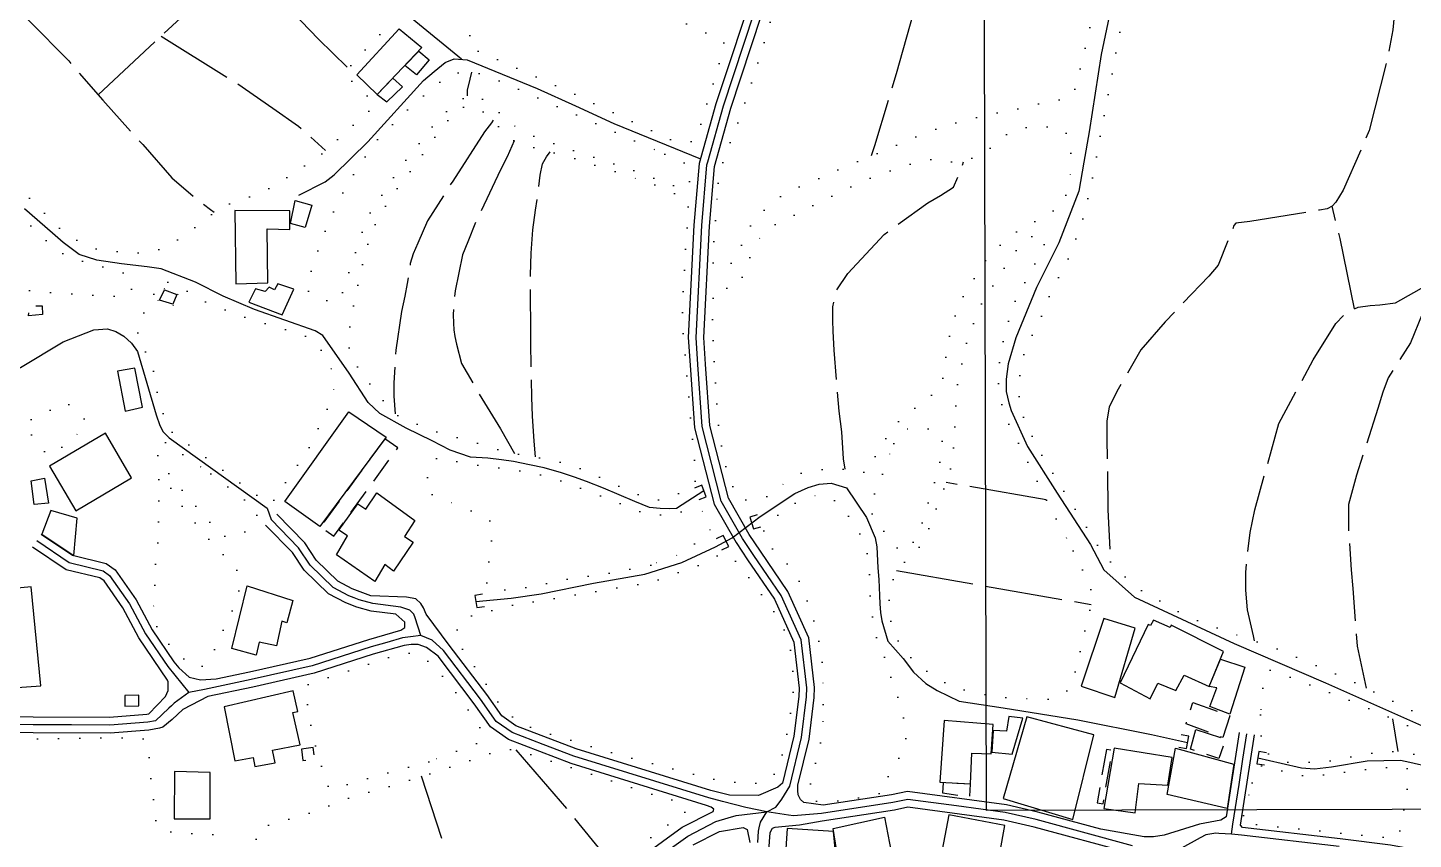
# Model space of a CAD drawing. Header units: millimetres. Extents: x 220021 to 223505, y 489325 to 491820.
# Drawn here: x 221173 to 221441.3, y 490699 to 490856.2 of the extents above; entities that cross this region are included whole.
import ezdxf

# ---------------------------------------------------------------- set-up
doc = ezdxf.new("R2010")
doc.units = ezdxf.units.MM
for name, pattern in [('15M2P5', [17.5, 15, -2.5]), ('5M2P5', [7.5, 5, -2.5]), ('AM4', [4, 0, -4])]:
    doc.linetypes.add(name, pattern=pattern)
for name, color, linetype in [('A0013110', 8, 'Continuous'), ('A0013117', 8, 'Continuous'), ('A0023210', 8, 'Continuous'), ('B0014111', 8, 'Continuous'), ('B0014112', 8, 'Continuous'), ('B0014116', 8, '5M2P5'), ('C0076116', 8, 'Continuous'), ('D0015112', 8, '15M2P5'), ('D0025111', 8, 'AM4'), ('E0022112', 8, 'Continuous'), ('zd001', 7, 'Continuous')]:
    doc.layers.add(name, color=color, linetype=linetype)

msp = doc.modelspace()

# ---------------------------------------------------------------- linework, layer by layer
at = {"layer": 'A0013110', "flags": 128}
for points in [[(221314.236, 490865.618), (221306.268, 490841.479), (221303.034, 490829.884), (221302.007, 490817.965), (221300.913, 490796.166), (221301.241, 490790.858), (221302.129, 490778.684), (221305.898, 490763.914), (221310.155, 490756.459), (221312.381, 490753.154), (221317.578, 490745.496), (221321.325, 490737.202), (221322.351, 490728.296), (221322.294, 490726.688), (221321.319, 490718.964), (221319.138, 490709.891), (221318.215, 490709.115), (221314.48, 490707.476), (221308.862, 490707.544), (221305.264, 490708.463), (221279.222, 490716.513), (221267.546, 490721.004), (221264.789, 490722.917), (221261.885, 490727.038), (221254.611, 490736.611), (221250.138, 490742.601), (221249.64, 490743.812), (221249.143, 490744.677), (221248.151, 490745.546), (221246.336, 490745.903), (221239.485, 490746.15), (221235.836, 490747.526), (221233.049, 490748.976), (221228.878, 490753.055), (221226.655, 490756.434), (221221.228, 490761.965)], [(221407.556, 490719.666), (221405.03, 490703.344), (221403.987, 490702.699), (221399.885, 490701.943), (221393.001, 490699.818), (221390.975, 490699.508), (221389.17, 490699.508), (221380.741, 490700.981), (221368.604, 490704.282), (221362.509, 490705.653), (221343.318, 490708.262), (221340.26, 490707.598), (221327.049, 490705.59), (221323.253, 490706.118), (221322.624, 490706.703), (221322.18, 490707.637), (221322.111, 490708.462), (221322.127, 490709.487), (221324.275, 490718.424), (221325.287, 490726.446), (221325.357, 490728.415), (221324.252, 490738.011), (221320.206, 490746.967), (221314.866, 490754.834), (221312.705, 490758.043), (221308.705, 490765.049), (221305.102, 490779.168), (221304.234, 490791.059), (221303.918, 490796.183), (221305.001, 490817.761), (221305.998, 490829.348), (221309.139, 490840.605), (221317.111, 490864.758)], [(221175.616, 490758.102), (221181.689, 490754.005), (221188.245, 490752.405), (221189.961, 490751.202), (221194.025, 490745.414), (221197.101, 490739.554), (221201.329, 490733.363), (221202.295, 490732.225), (221204.283, 490730.409), (221206.495, 490729.871), (221209.541, 490730.056), (221215.955, 490731.422), (221227.711, 490734.069), (221239.055, 490737.698), (221245.276, 490739.504), (221246.021, 490740.039), (221246.018, 490741.075), (221244.299, 490742.581), (221239.509, 490743.18), (221236.715, 490743.988), (221234.61, 490744.782), (221231.269, 490746.52), (221226.55, 490751.136), (221224.309, 490754.541), (221219.086, 490759.864)], [(221093.134, 490729.229), (221096.954, 490724.664), (221100.216, 490722.827), (221106.543, 490722.32), (221124.756, 490722.764), (221145.795, 490722.81), (221154.217, 490722.791), (221174.072, 490722.73), (221188.863, 490722.66), (221196.118, 490723.245), (221196.494, 490723.31), (221199.737, 490726.631), (221200.201, 490727.817), (221200.241, 490728.458), (221200.203, 490729.522), (221200.112, 490729.827), (221194.525, 490738.006), (221191.459, 490743.849), (221187.808, 490749.048), (221186.985, 490749.625), (221180.457, 490751.218), (221173.939, 490755.615)], [(221292.081, 490695.809), (221299.751, 490701.34), (221305.749, 490704.409), (221305.882, 490704.829), (221305.305, 490705.201), (221304.449, 490705.575), (221278.24, 490713.676), (221266.132, 490718.333), (221262.643, 490720.755), (221259.464, 490725.266), (221252.473, 490734.467), (221250.223, 490736.166), (221248.627, 490736.723), (221247.245, 490736.735), (221245.892, 490736.559), (221239.931, 490734.828), (221228.499, 490731.172), (221216.597, 490728.491), (221207.883, 490726.636), (221203.091, 490724.139), (221201.018, 490722.225), (221199.2, 490720.729), (221198.518, 490720.513), (221196.507, 490720.166), (221188.981, 490719.56), (221174.06, 490719.63), (221154.208, 490719.691)], [(221444.167, 490696.524), (221436.857, 490697.878), (221427.091, 490699.061), (221408.174, 490701.283), (221407.815, 490701.723), (221410.521, 490719.207)], [(221386.518, 490696.301), (221367.881, 490701.369), (221361.977, 490702.698), (221343.438, 490705.218), (221340.804, 490704.647), (221326.841, 490702.524), (221322.437, 490701.754), (221317.666, 490701.288), (221317.125, 490701.102), (221316.691, 490700.282), (221316.259, 490694.223)], [(221301.844, 490697.917), (221306.959, 490700.535), (221311.549, 490701.315), (221312.307, 490700.879), (221312.838, 490698.377)]]:
    msp.add_lwpolyline(points, dxfattribs=at)
at = {"layer": 'A0013117', "flags": 128}
for points in [[(221256.994, 490850.085), (221247.438, 490857.929), (221235.14, 490868.399), (221222.19, 490881.057), (221200.512, 490905.087), (221184.309, 490922.657), (221181.37, 490928.241), (221178.43, 490933.824), (221178.453, 490935.393), (221179.225, 490936.852), (221184.519, 490940.738), (221195.854, 490951.609)], [(221225.499, 490823.77), (221230.625, 490826.376), (221232.332, 490827.676), (221238.852, 490834.086), (221249.624, 490845.959), (221251.72, 490847.705), (221253.816, 490849.451), (221255.615, 490850.19), (221258.105, 490850), (221271.668, 490844.442), (221279.079, 490841.059), (221286.489, 490837.675), (221303.287, 490830.793)], [(221143.959, 490787.452), (221148.572, 490789.837), (221153.189, 490790.325), (221157.313, 490790.298), (221166.553, 490789.549), (221169.027, 490789.533), (221171.664, 490790.378), (221179.9, 490795.328), (221185.832, 490797.705), (221188.471, 490797.861), (221190.122, 490797.333), (221190.866, 490796.897), (221191.609, 490796.46), (221193.097, 490795.071), (221194.255, 490793.51), (221197.915, 490781.238), (221198.58, 490779.163), (221199.243, 490777.951), (221200.401, 490776.736), (221219.405, 490763.157), (221220.157, 490760.915)]]:
    msp.add_lwpolyline(points, dxfattribs=at)
at = {"layer": 'A0023210', "flags": 128}
for points in [[(221293.334, 490694.247), (221300.797, 490699.629), (221306.262, 490702.425), (221308.611, 490703.137), (221310.172, 490703.611), (221316.097, 490704.331), (221317.835, 490705.253), (221318.869, 490706.552), (221319.027, 490706.75), (221320.544, 490709.322), (221322.797, 490718.694), (221323.791, 490726.567), (221323.854, 490728.356), (221322.789, 490737.606), (221318.892, 490746.231), (221313.624, 490753.994), (221311.43, 490757.251), (221309.366, 490760.866), (221307.302, 490764.481), (221303.616, 490778.926), (221302.738, 490790.958), (221302.415, 490796.174), (221303.504, 490817.863), (221304.516, 490829.616), (221304.685, 490830.22), (221307.704, 490841.042), (221315.674, 490865.188)], [(221249.133, 490738.463), (221248.049, 490741.909), (221247.768, 490742.621), (221246.988, 490743.359), (221245.263, 490743.972), (221239.813, 490744.653), (221237.189, 490745.413), (221236.206, 490745.784), (221235.223, 490746.154), (221232.159, 490747.748), (221227.714, 490752.095), (221225.482, 490755.487), (221220.157, 490760.915)], [(221174.778, 490756.858), (221181.073, 490752.611), (221187.615, 490751.015), (221188.884, 490750.125), (221192.742, 490744.632), (221194.278, 490741.706), (221195.813, 490738.78), (221200.135, 490732.453), (221204.195, 490727.459)], [(221386.906, 490697.75), (221368.242, 490702.825), (221362.243, 490704.176), (221352.811, 490705.458), (221343.378, 490706.74), (221340.532, 490706.122), (221326.665, 490704.014), (221321.268, 490703.561), (221320.305, 490703.705), (221316.097, 490704.331), (221312.073, 490705.175), (221307.534, 490706.335), (221304.856, 490707.019), (221278.731, 490715.095), (221272.785, 490717.382), (221266.839, 490719.669), (221263.716, 490721.836), (221260.675, 490726.152), (221253.542, 490735.539), (221251.33, 490737.599), (221249.133, 490738.463), (221247.154, 490738.236), (221245.584, 490738.031), (221242.539, 490737.147), (221239.493, 490736.263), (221228.105, 490732.62), (221216.276, 490729.956), (221207.28, 490728.041), (221204.195, 490727.459), (221201.414, 490725.385), (221200.86, 490724.873), (221200.378, 490724.428), (221197.789, 490721.96), (221196.313, 490721.705), (221188.922, 490721.11), (221181.494, 490721.145), (221174.066, 490721.18), (221154.213, 490721.241)], [(221406.033, 490700.016), (221406.326, 490701.908), (221407.52, 490709.623), (221408.279, 490714.53), (221409.038, 490719.436)], [(221314.343, 490698.397), (221314.499, 490700.58), (221314.638, 490701.197), (221314.898, 490702.342), (221316.097, 490704.331)], [(221426.914, 490697.572), (221408.002, 490699.793), (221407.973, 490699.796), (221406.033, 490700.016), (221403.612, 490700.148), (221403.028, 490700.18), (221401.102, 490699.888), (221399.985, 490699.266), (221396.371, 490697.255)]]:
    msp.add_lwpolyline(points, dxfattribs=at)
at = {"layer": 'B0014111', "flags": 128}
msp.add_lwpolyline([(221173.725, 490747.872), (221163.694, 490746.902), (221165.329, 490727.994), (221175.59, 490728.744)], close=True, dxfattribs=at)
at = {"layer": 'B0014112', "flags": 128}
for points in [[(221244.954, 490855.957), (221249.299, 490852.347), (221240.657, 490843.27), (221236.715, 490847.063)], [(221248.737, 490851.673), (221250.769, 490849.984), (221248.297, 490847.045), (221246.055, 490848.894)], [(221243.682, 490846.433), (221240.669, 490843.262), (221242.546, 490841.869), (221245.561, 490844.725)], [(221213.147, 490820.78), (221213.298, 490806.616), (221219.511, 490806.755), (221219.381, 490817.239), (221223.788, 490817.118), (221223.785, 490820.705)], [(221221.44, 490806.619), (221220.783, 490805.416), (221219.792, 490805.94), (221218.97, 490805.083), (221217.154, 490805.612), (221215.841, 490803.032), (221222.28, 490800.576), (221224.577, 490805.564)], [(221193.796, 490790.288), (221190.427, 490789.68), (221191.929, 490781.908), (221195.254, 490782.691)], [(221235.167, 490781.812), (221242.392, 490776.882), (221229.584, 490759.557), (221222.827, 490764.462)], [(221188.117, 490777.653), (221177.255, 490771.259), (221182.339, 490762.651), (221193.121, 490769.023)], [(221176.266, 490768.929), (221177.084, 490764.139), (221174.28, 490763.823), (221173.715, 490768.45)], [(221240.601, 490766.12), (221247.955, 490760.764), (221245.955, 490757.677), (221247.651, 490756.585), (221243.874, 490750.941), (221242.174, 490752.217), (221240.234, 490748.924), (221232.822, 490754.074), (221234.939, 490757.78), (221233.271, 490758.89), (221236.945, 490763.96), (221238.5, 490762.967)], [(221177.532, 490762.673), (221175.749, 490758.077), (221181.971, 490753.966), (221182.637, 490761.17)], [(221215.532, 490748.109), (221224.375, 490745.252), (221223.182, 490740.933), (221222.233, 490741.251), (221221.216, 490736.471), (221217.86, 490737.162), (221217.271, 490734.67), (221212.534, 490735.949)], [(221381.359, 490741.794), (221376.99, 490728.69), (221383.477, 490726.48), (221387.426, 490739.869)], [(221390.974, 490741.42), (221390.394, 490740.399), (221389.944, 490740.605), (221384.483, 490729.297), (221390.304, 490726.235), (221391.804, 490729.223), (221395.281, 490727.805), (221396.872, 490730.803), (221401.715, 490728.624), (221404.483, 490735.388), (221394.409, 490740.444), (221394.174, 490740.002)], [(221403.904, 490733.882), (221408.617, 490732.372), (221405.756, 490723.249), (221401.84, 490724.696), (221403.197, 490728.353), (221401.756, 490728.617)], [(221194.538, 490726.895), (221191.808, 490726.823), (221191.805, 490724.779), (221194.547, 490724.873)], [(221224.418, 490727.768), (221211.092, 490724.683), (221213.144, 490714.219), (221216.678, 490714.844), (221217.024, 490713.127), (221220.95, 490713.802), (221220.396, 490716.246), (221225.772, 490717.318), (221224.351, 490723.569), (221225.348, 490723.741)], [(221350.409, 490722.039), (221349.625, 490710.034), (221355.539, 490709.757), (221355.82, 490715.693), (221359.543, 490715.548), (221359.939, 490721.228)], [(221362.949, 490722.817), (221362.51, 490719.95), (221359.949, 490720.1), (221359.637, 490715.899), (221363.576, 490715.488), (221365.646, 490722.486)], [(221366.427, 490722.695), (221361.863, 490706.882), (221375.321, 490702.85), (221379.424, 490719.258)], [(221383.356, 490716.635), (221381.373, 490704.977), (221387.438, 490704.142), (221388.128, 490709.793), (221393.719, 490709.48), (221394.564, 490714.854)], [(221395.242, 490716.652), (221406.506, 490713.556), (221405.195, 490704.95), (221393.619, 490707.707)], [(221201.424, 490712.111), (221201.366, 490702.976), (221208.334, 490702.953), (221208.324, 490711.911)], [(221338.888, 490703.264), (221340.491, 490694.919), (221334.735, 490693.723), (221335.19, 490690.734), (221330.719, 490690.112), (221328.962, 490701.114)], [(221351.364, 490703.756), (221348.829, 490690.476), (221358.792, 490688.456), (221360.108, 490696.589), (221361.241, 490696.314), (221362.215, 490701.67)], [(221320.057, 490701.118), (221319.34, 490690.297), (221324.587, 490690.136), (221325.061, 490695.194), (221329.509, 490695.163), (221328.989, 490700.495)]]:
    msp.add_lwpolyline(points, close=True, dxfattribs=at)
at = {"layer": 'B0014112'}
msp.add_lwpolyline([(221224.835, 490822.738), (221228.028, 490821.855), (221226.756, 490817.503), (221223.906, 490818.282)], close=True, dxfattribs=at)
at = {"layer": 'B0014116'}
msp.add_lwpolyline([(221198.552, 490803.396), (221199.498, 490805.417), (221201.893, 490804.508), (221201.11, 490802.632)], close=True, dxfattribs=at)
at = {"layer": 'B0014116', "flags": 128}
for points in [[(221175.837, 490802.356), (221175.912, 490800.636), (221173.191, 490800.413), (221173.41, 490802.244)], [(221242.194, 490776.558), (221229.637, 490759.522), (221232.308, 490757.744), (221244.698, 490774.856)], [(221398.586, 490725.468), (221405.749, 490722.934), (221404.373, 490718.687), (221397.268, 490721.376)], [(221399.173, 490720.273), (221404.92, 490718.42), (221403.642, 490714.651), (221398.118, 490716.478)], [(221228.293, 490716.772), (221226.062, 490716.43), (221226.315, 490714.238), (221228.604, 490714.62)], [(221381.842, 490716.409), (221380.05, 490706.05), (221381.202, 490705.851), (221382.994, 490716.21)], [(221350.278, 490709.95), (221350.09, 490707.989), (221355.407, 490707.198), (221355.536, 490709.695)]]:
    msp.add_lwpolyline(points, close=True, dxfattribs=at)
at = {"layer": 'C0076116', "flags": 128}
for points in [[(221302.991, 490764.788), (221304.385, 490765.341), (221303.501, 490767.572), (221302.106, 490767.018)], [(221314.247, 490761.846), (221312.814, 490761.402), (221313.525, 490759.109), (221314.957, 490759.554)], [(221307.381, 490755.041), (221308.729, 490755.699), (221307.677, 490757.855), (221306.329, 490757.198)], [(221261.096, 490746.476), (221259.615, 490746.24), (221259.993, 490743.87), (221261.474, 490744.106)], [(221395.896, 490716.842), (221397.376, 490716.593), (221397.774, 490718.96), (221396.294, 490719.209)], [(221412.815, 490715.776), (221411.333, 490716.009), (221410.961, 490713.638), (221412.443, 490713.405)]]:
    msp.add_lwpolyline(points, dxfattribs=at)
at = {"layer": 'D0015112', "flags": 128}
for points in [[(221349.113, 490875.809), (221341.153, 490847.264), (221336.947, 490833.296), (221336.294, 490831.399)], [(221158.855, 490872.725), (221173.309, 490857.564), (221180.976, 490849.755), (221187.601, 490842.149), (221195.296, 490833.562), (221200.944, 490827.13), (221205.573, 490823.167), (221208.412, 490821.012), (221209.125, 490820.458)], [(221186.68, 490843.206), (221206.552, 490861.74), (221214.361, 490869.508), (221229.344, 490854.005), (221235.079, 490848.386)], [(221437.563, 490866.59), (221437.702, 490865.31), (221437.719, 490861.95), (221437.636, 490859.201), (221437.28, 490855.805), (221436.287, 490850.504), (221432.722, 490836.261), (221427.671, 490824.748), (221426.251, 490822.44), (221425.53, 490821.628), (221424.551, 490821.147), (221423.076, 490820.861), (221409.603, 490818.691), (221406.919, 490818.37), (221406.544, 490817.881), (221403.477, 490810.222), (221401.647, 490808.088), (221393.21, 490799.226), (221388.512, 490793.8), (221383.854, 490785.74), (221382.36, 490782.698), (221381.954, 490780.058), (221381.95, 490776.532), (221382.134, 490762.847), (221382.62, 490752.783)], [(221198.867, 490854.572), (221213.327, 490845.581), (221220.505, 490840.636), (221225.437, 490837.129), (221230.706, 490832.443)], [(221258.182, 490843.014), (221258.194, 490844.092), (221258.707, 490846.25), (221258.981, 490847.581)], [(221263.126, 490838.267), (221262.841, 490837.776), (221261.436, 490836.015), (221255.301, 490826.503), (221250.456, 490818.789), (221248.536, 490814.452), (221247.62, 490812.381), (221247.093, 490810.525), (221246.483, 490806.633), (221246.005, 490804.231), (221245.383, 490801.21), (221244.294, 490793.742), (221243.905, 490787.425), (221243.938, 490784.821), (221244.139, 490781.412)], [(221267.208, 490834.303), (221266.779, 490833.279), (221265.855, 490831.186), (221264.586, 490828.691), (221259.752, 490818.487), (221258.244, 490814.704), (221257.183, 490812.209), (221255.75, 490805.26), (221255.473, 490802.864), (221255.42, 490800.662), (221255.468, 490799), (221255.517, 490797.712), (221255.731, 490796.41), (221256.017, 490794.934), (221257.027, 490791.148), (221260.272, 490785.539), (221264.552, 490778.482), (221267.293, 490773.726)], [(221271.336, 490773.051), (221271.046, 490776.102), (221270.735, 490780.966), (221270.639, 490784.658), (221270.524, 490790.313), (221270.429, 490795.156), (221270.42, 490799.408), (221270.381, 490803.02), (221270.388, 490808.259), (221270.465, 490812.54), (221270.795, 490817.036), (221271.353, 490820.849), (221272.233, 490827.624), (221272.704, 490829.839), (221273.446, 490831.205), (221274.159, 490832.158)], [(221331.294, 490770.674), (221330.957, 490772.708), (221330.611, 490777.911), (221330.12, 490781.926), (221329.127, 490793.728), (221328.973, 490797.455), (221328.875, 490799.47), (221328.886, 490802.125), (221329.58, 490805.355), (221331.808, 490808.619), (221338.84, 490816.165), (221347.259, 490822.278), (221349.757, 490823.692), (221352.227, 490825.293), (221353.555, 490828.378), (221354.205, 490830.238)], [(221429.855, 490801.722), (221427.069, 490815.401), (221425.53, 490821.628)], [(221410.497, 490737.431), (221410.302, 490738.405), (221409.171, 490743.458), (221408.809, 490747.228), (221408.864, 490750.646), (221409.171, 490754.603), (221409.694, 490758.416), (221410.584, 490762.818), (221415.224, 490779.52), (221421.867, 490791.844), (221426.286, 490798.912), (221428.131, 490800.91), (221430.614, 490802.079), (221432.932, 490802.386), (221434.795, 490802.506), (221437.832, 490802.934), (221445.09, 490807.019), (221448.19, 490811.397), (221450.327, 490813.599)], [(221443.043, 490805.867), (221443.14, 490801.823), (221442.959, 490800.686), (221440.743, 490795.163), (221436.374, 490788.354), (221435.371, 490785.593), (221434.374, 490782.414), (221430.249, 490769.525), (221428.731, 490763.857), (221428.684, 490760.633), (221428.696, 490758.309), (221428.909, 490756.273), (221429.226, 490751.221), (221429.531, 490747.587), (221430.388, 490736.434), (221432.161, 490728.265)], [(221370.196, 490764.777), (221350.859, 490768.109)], [(221341.187, 490751.055), (221378.905, 490744.483)], [(221437.249, 490722.338), (221438.278, 490715.998)], [(221267.532, 490716.32), (221276.127, 490706.376), (221286.288, 490693.932)], [(221258.613, 490682.513), (221249.237, 490711.2)]]:
    msp.add_lwpolyline(points, dxfattribs=at)
at = {"layer": 'D0025111', "flags": 128}
for points in [[(221140.646, 490862.462), (221134.187, 490875.846), (221128.069, 490891.173), (221124.99, 490903.131), (221123.712, 490911.253), (221123.486, 490914.354), (221123.644, 490917.408), (221123.82, 490920.135), (221124.772, 490924.771), (221127.251, 490930.46), (221132.752, 490939.174), (221138.877, 490946.854), (221146.615, 490954.939), (221152.336, 490960.929), (221159.46, 490967.407), (221164.862, 490971.965), (221167.318, 490973.736), (221169.243, 490974.244), (221170.913, 490974.372), (221173.567, 490974.189), (221175.124, 490973.554), (221183.401, 490966.639), (221191.753, 490956.869), (221192.655, 490955.504), (221192.733, 490954.601), (221192.518, 490952.698), (221188.058, 490947.598), (221179.626, 490940.014), (221175.529, 490936.824), (221165.7, 490931.206), (221161.83, 490929.412), (221159.429, 490927.576), (221158.319, 490925.998), (221158.18, 490924.721), (221158.881, 490923.807), (221165.13, 490918.478), (221171.409, 490913.462), (221173.861, 490911.743), (221175.83, 490910.474), (221177.111, 490909.965), (221178.716, 490910.762), (221184.424, 490918.152), (221184.96, 490918.324), (221185.765, 490917.848), (221191.674, 490910.436), (221200.207, 490900.741), (221208.599, 490891.305), (221218.832, 490881.049), (221229.248, 490870.254), (221236.169, 490863.493), (221240.623, 490860.839), (221242.485, 490859.474), (221242.984, 490858.739), (221243.173, 490857.775), (221242.737, 490856.581), (221234.447, 490847.709), (221234.439, 490847.093), (221236.287, 490845.368), (221240.013, 490841.712), (221240.329, 490841.175), (221239.266, 490840.212), (221229.909, 490831.719), (221221.469, 490826.013), (221217.862, 490824.1), (221210.343, 490821.48), (221206.99, 490818.667), (221203.274, 490815.944), (221201.214, 490814.515), (221198.612, 490813.27), (221196.812, 490812.715), (221194.862, 490812.566), (221190.412, 490812.834), (221187.829, 490813.165), (221186.009, 490813.412), (221184.776, 490813.769), (221183.409, 490814.408), (221178.816, 490817.666), (221171.615, 490825.014), (221162.951, 490832.925), (221156.048, 490839.374), (221152.069, 490844.998), (221146.424, 490853.129)], [(221306.702, 490826.097), (221307.096, 490828.129), (221307.74, 490830.586), (221308.761, 490833.261), (221310.476, 490837.63), (221313.856, 490847.635), (221317.027, 490858.215), (221319.567, 490867.766), (221322.569, 490877.969), (221326.279, 490887.397), (221326.857, 490889.127), (221327.387, 490890.205), (221328.646, 490890.351), (221350.321, 490883.294), (221350.111, 490882.464), (221349.113, 490875.809), (221350.145, 490875.279), (221351.519, 490874.936), (221352.868, 490874.812), (221353.387, 490875.272), (221353.845, 490876.282), (221356.242, 490885.543), (221357.769, 490893.103), (221358.257, 490895.096), (221359.103, 490895.31), (221360.902, 490895.225), (221366.959, 490894.203), (221371.577, 490893.068), (221375.134, 490892.74), (221377.203, 490892.744), (221379.312, 490892.896), (221381.323, 490893.282), (221383.349, 490893.949), (221385.171, 490894.587), (221386.142, 490894.737), (221386.772, 490894.628), (221387.08, 490894.261), (221387.173, 490893.361), (221384.257, 490880.475), (221380.473, 490864.714), (221377.529, 490851.349), (221375.541, 490843.585), (221374.95, 490842.643), (221367.774, 490841.249), (221364.874, 490840.536), (221362.398, 490840.007), (221359.13, 490839.392), (221356.165, 490838.684), (221349.745, 490836.936), (221344.767, 490834.996), (221341.912, 490833.758), (221337.467, 490831.872), (221335.102, 490830.918), (221330.401, 490828.938), (221327.053, 490827.373), (221323.925, 490825.999), (221320.149, 490824.428), (221318.543, 490823.365), (221316.664, 490821.964), (221314.07, 490819.305), (221312.719, 490817.537), (221309.973, 490811.288), (221308.871, 490810.221), (221307.874, 490809.916), (221306.791, 490809.846), (221306.194, 490809.983), (221305.749, 490810.509), (221305.674, 490811.196), (221305.686, 490812.117), (221306.048, 490817.085)], [(221417.179, 490873.703), (221424.512, 490870.981), (221431.826, 490868.209), (221435.13, 490866.989), (221437.976, 490866.522), (221442.475, 490866.001), (221444.878, 490865.649), (221446.774, 490865.133), (221448.129, 490864.663), (221449.761, 490863.413), (221450.256, 490862.185), (221450.64, 490861.095), (221450.773, 490855.277), (221450.795, 490852.831), (221450.832, 490848.028), (221450.824, 490844.233), (221450.738, 490839.095), (221450.101, 490830.411), (221449.759, 490823.968), (221449.792, 490821.849), (221449.995, 490817.277), (221450.157, 490814.765), (221450.632, 490811.498), (221450.876, 490808.386), (221451.178, 490805.388), (221451.206, 490801.881), (221451.199, 490799.33), (221451.197, 490792.048), (221451.305, 490785.698), (221451.474, 490780.374), (221451.641, 490776.01), (221452.27, 490766.263), (221453.172, 490760.257), (221453.697, 490757.091), (221455.307, 490750.098), (221457.032, 490742.822), (221459.707, 490735.289), (221460.969, 490731.585), (221461.505, 490729.163), (221461.798, 490727.292), (221462.145, 490725.669), (221462.286, 490723.363), (221462.301, 490720.96), (221462.284, 490719.37), (221462.171, 490717.826), (221461.94, 490716.956), (221461.421, 490716.557), (221460.784, 490716.497), (221459.367, 490716.79), (221441.179, 490723.868), (221428.588, 490730.007), (221414.119, 490736.241), (221407.092, 490738.549), (221397.545, 490742.098), (221387.755, 490747.736), (221383.569, 490751.573), (221380.336, 490755.696), (221375.187, 490763.945), (221369.64, 490772.813), (221366.471, 490779.062), (221365.342, 490781.91), (221364.91, 490784.932), (221364.934, 490786.95), (221365.241, 490790.4), (221365.668, 490792.281), (221366.31, 490794.255), (221368.889, 490799.39), (221370.921, 490804.607), (221374.906, 490812.373), (221377.538, 490819.968), (221379.192, 490827.445), (221382.002, 490842.192), (221384.291, 490854.662), (221386.841, 490865.42), (221389.571, 490879.562), (221391.519, 490889.032), (221391.948, 490889.949), (221392.542, 490890.452), (221393.276, 490890.523), (221393.798, 490890.353), (221401.589, 490883.58), (221406.62, 490879.332), (221410.884, 490876.769)], [(221270.454, 490870.912), (221269.044, 490870.554), (221262.16, 490861.201), (221258.988, 490855.859), (221258.41, 490854.115), (221258.437, 490852.726), (221259.224, 490852.096), (221261.36, 490851.193), (221277.066, 490844.18), (221298.358, 490834.148), (221299.833, 490833.945), (221300.948, 490833.973), (221302.089, 490834.367), (221302.619, 490835.082), (221307.485, 490851.316), (221307.807, 490852.319), (221307.811, 490852.877), (221307.74, 490853.438), (221307.061, 490853.932)], [(221296.362, 490831.719), (221300.68, 490829.742), (221301.136, 490829.126), (221301.17, 490827.255), (221301.118, 490826.309), (221300.361, 490824.958), (221299.915, 490824.998), (221299.315, 490825.124), (221289.57, 490828.842), (221279.303, 490832.183), (221271.427, 490835.009), (221267.314, 490837.148), (221262.024, 490841.76), (221260.77, 490842.513), (221259.511, 490843.076), (221258.529, 490843.106), (221257.946, 490842.952), (221257.496, 490842.668), (221256.192, 490841.677), (221252.731, 490838.792), (221245.002, 490828.916), (221239.206, 490820.213), (221237.694, 490816.427), (221233.844, 490804.509), (221233.451, 490803.524), (221232.882, 490803.132), (221231.504, 490803.199), (221230.112, 490803.661), (221228.732, 490804.145), (221227.671, 490804.819), (221227.06, 490805.543), (221227.289, 490807.269), (221228.752, 490811.689), (221231.293, 490818.676), (221235.015, 490826.248), (221240.487, 490834.293), (221247.59, 490841.346), (221253.395, 490846.123), (221255.127, 490847.197), (221257.139, 490847.608), (221258.938, 490847.588), (221260.027, 490847.414), (221261.779, 490847.023), (221267.039, 490844.743), (221279.484, 490839.219)], [(221157.926, 490807.541), (221140.899, 490811.48), (221126.186, 490814.909), (221113.201, 490817.159), (221105.478, 490818.291), (221102.551, 490818.899), (221099.382, 490819.374), (221097.576, 490820.021), (221096.297, 490820.932), (221095.179, 490822.082), (221094.48, 490824.086), (221092.938, 490833.521), (221092.576, 490837.342), (221092.489, 490839.598), (221092.694, 490842.296), (221093.072, 490843.019), (221093.926, 490843.752), (221095.664, 490844.39), (221099.871, 490845.255), (221103.581, 490845.801), (221107.729, 490846.321), (221120.72, 490846.215), (221123.663, 490845.816), (221126.501, 490845.391), (221129.601, 490844.812), (221132.468, 490844.254), (221136.715, 490843.313), (221140.952, 490842.481), (221148.173, 490839.68), (221153.665, 490835.856), (221159.796, 490830.552), (221168.461, 490823.134), (221175.493, 490815.952), (221179.622, 490812.54), (221181.822, 490811.526), (221188.584, 490809.575), (221191.874, 490808.632), (221192.838, 490807.954), (221193.336, 490806.921), (221193.31, 490806.194), (221193.158, 490805.608), (221192.679, 490804.547), (221191.423, 490804.146), (221184.03, 490804.504), (221177.997, 490804.889), (221169.008, 490805.681), (221163.634, 490806.494)], [(221294.455, 490825.749), (221300.086, 490823.267), (221300.822, 490822.439), (221300.897, 490821.618), (221300.635, 490816.499), (221300.386, 490813.388), (221300.066, 490807.261), (221299.871, 490803.966), (221299.753, 490798.771), (221300.895, 490785.93), (221301.473, 490778.91), (221302.347, 490769.922), (221302.204, 490768.188), (221301.75, 490767.617), (221298.107, 490765.441), (221295.552, 490764.736), (221293.181, 490765.008), (221289.556, 490766.394), (221280.589, 490770.658), (221276.436, 490771.994), (221273.583, 490772.609), (221271.224, 490773.073), (221269.415, 490773.367), (221266.588, 490773.845), (221263.944, 490774.532), (221258.874, 490776.085), (221251.735, 490778.069), (221246.042, 490780.339), (221244.054, 490781.46), (221240.006, 490786.186), (221236.522, 490790.935), (221235.373, 490793.048), (221235.103, 490795.207), (221235.471, 490799.067), (221235.79, 490800.884), (221236.354, 490803.671), (221236.825, 490805.768), (221238.116, 490811.415), (221239.432, 490816.568), (221243.434, 490823.647), (221247.477, 490828.859), (221251.784, 490834.908), (221255.452, 490839.573), (221256.839, 490840.633), (221257.954, 490841.006), (221258.613, 490841.019), (221259.537, 490840.86), (221260.936, 490840.192), (221263.297, 490838.117), (221264.094, 490837.152), (221264.777, 490836.115), (221267.271, 490834.256), (221269.965, 490833.403), (221272.144, 490832.623), (221276.542, 490831.607), (221283.746, 490829.313), (221289.082, 490827.562)], [(221316.097, 490765.418), (221314.171, 490764.898), (221312.495, 490764.735), (221311.412, 490764.812), (221310.581, 490765.022), (221310.161, 490765.486), (221307.748, 490772.375), (221307.438, 490774.581), (221307.03, 490776.463), (221306.564, 490780.737), (221306.381, 490784.206), (221306.149, 490787.994), (221305.724, 490793.978), (221305.668, 490797.475), (221305.623, 490799.633), (221305.652, 490802.684), (221305.69, 490803.627), (221305.799, 490804.742), (221305.911, 490805.256), (221306.25, 490805.583), (221306.808, 490805.715), (221307.466, 490805.718), (221308.394, 490805.739), (221310.175, 490805.967), (221310.899, 490806.714), (221311.289, 490807.829), (221312.69, 490811.436), (221314.752, 490815.412), (221316.59, 490817.493), (221323.574, 490820.984), (221331.159, 490824.86), (221337.685, 490827.77), (221343.576, 490829.677), (221346.484, 490830.49), (221348.884, 490830.778), (221350.431, 490830.596), (221352.006, 490830.198), (221353.589, 490829.966), (221358.456, 490832.115), (221362.734, 490835.718), (221365.171, 490836.748), (221366.6, 490836.893), (221370.492, 490837), (221372.144, 490836.969), (221373.115, 490836.767), (221373.927, 490836.032), (221374.426, 490835.049), (221374.881, 490833.696), (221375.004, 490831.422), (221374.951, 490829.731), (221374.805, 490827.691), (221374.515, 490825.695), (221374.146, 490824.267), (221373.738, 490823.08), (221373.121, 490821.728), (221369.269, 490819.316), (221364.823, 490816.972), (221361.261, 490814.059), (221358.556, 490811.285), (221353.321, 490802.912), (221350.984, 490794.795), (221350.594, 490790.878), (221350.293, 490788.77), (221350.007, 490787.781), (221349.314, 490786.167), (221346.069, 490783.462), (221342.814, 490781.07), (221341.406, 490779.73), (221337.438, 490774.302), (221336.817, 490772.263), (221336.521, 490771.353), (221336.106, 490770.645), (221335.616, 490770.131), (221334.285, 490770.047), (221333.267, 490770.271), (221331.605, 490770.644), (221330.231, 490770.775), (221328.274, 490770.659), (221326.918, 490770.613), (221323.805, 490770.204), (221321.7, 490769.58)], [(221375.428, 490754.866), (221377.915, 490749.629), (221378.747, 490747.8), (221379.051, 490746.39), (221378.977, 490744.789), (221376.601, 490734.729), (221375.549, 490730.507), (221374.751, 490728.198), (221372.738, 490726.538), (221371.914, 490726.227), (221370.435, 490726.146), (221369.046, 490726.144), (221366.395, 490726.187), (221364.298, 490726.315), (221361.772, 490726.531), (221359.298, 490726.893), (221356.237, 490727.455), (221351.853, 490728.59), (221346.342, 490732.047), (221342.558, 490735.513), (221340.48, 490739.534), (221339.768, 490743.143), (221339.829, 490746.014), (221340.149, 490748.309), (221341.29, 490751.329), (221343.072, 490752.939), (221344.42, 490754.243), (221345.85, 490755.806), (221347.014, 490757.791), (221347.78, 490760.161), (221350.913, 490768.248), (221351.849, 490771.47), (221352.222, 490773.984), (221352.366, 490776.585), (221352.687, 490782.946), (221353.049, 490787.511), (221354.941, 490795.934), (221357.604, 490802.59), (221361.695, 490809.082), (221363.934, 490812.576), (221365.667, 490814.401), (221367.561, 490815.921), (221368.547, 490816.384), (221369.076, 490816.092), (221369.866, 490815.087), (221369.869, 490814.551), (221369.713, 490813.929), (221369.421, 490813.152), (221364.293, 490803.553), (221362.134, 490796.921), (221360.793, 490789.188), (221360.949, 490787.508), (221361.541, 490783.543), (221362.239, 490780.858), (221365.957, 490773.496), (221369.962, 490765.22)], [(221198.113, 490785.616), (221197.956, 490786.565), (221197.442, 490789.587), (221196.053, 490793.106), (221195.123, 490794.438), (221194.369, 490795.864), (221194.353, 490797.343), (221194.466, 490798.389), (221195.145, 490800.249), (221198.217, 490806.051), (221199.039, 490807.018), (221199.485, 490807.158), (221202.045, 490806.176), (221207.905, 490802.866), (221215.752, 490799.845), (221222.074, 490798.024), (221225.767, 490796.947), (221227.662, 490796.01), (221230.45, 490793.124), (221231.756, 490790.101), (221232.161, 490788.589), (221232.226, 490786.139), (221232.196, 490784.812), (221227.445, 490774.733), (221222.308, 490767.143), (221220.392, 490764.185), (221219.568, 490764.018), (221201.058, 490777.767), (221199.9, 490779.155)], [(221179.655, 490774.927), (221177.39, 490773.355), (221176.29, 490774.05), (221172.454, 490779.088), (221172.491, 490779.61), (221173.481, 490780.199), (221180.353, 490783.64), (221182.294, 490782.386), (221184.579, 490779.699), (221184.582, 490779.235)], [(221340.708, 490775.69), (221341.826, 490777.955), (221342.536, 490778.375), (221343.356, 490778.507), (221346.857, 490778.521), (221348.274, 490778.404), (221349.036, 490778.097), (221349.816, 490777.456), (221350.067, 490776.696), (221350.066, 490775.714), (221350.035, 490774.383), (221349.318, 490770.685), (221346.114, 490760.141), (221344.963, 490757.344), (221344.004, 490755.866), (221343.23, 490754.932), (221342.42, 490754.893), (221341.704, 490755.15), (221340.917, 490755.834), (221337.064, 490760.937), (221336.123, 490762.888), (221336.161, 490763.967), (221338.579, 490769.99)], [(221208.501, 490769.783), (221217.261, 490762.998), (221217.429, 490761.617), (221216.444, 490759.898), (221215.292, 490758.698), (221214.304, 490758.186), (221212.985, 490757.677), (221211.996, 490757.511), (221210.51, 490757.866), (221200.75, 490769.143), (221198.265, 490773.127), (221198.096, 490774.853), (221198.423, 490776.059), (221199.413, 490776.052)], [(221293.636, 490752.116), (221284.644, 490750.375), (221279.469, 490749.716), (221276.141, 490749.209), (221273.791, 490748.651), (221271.168, 490748.075), (221268.793, 490747.621), (221266.292, 490747.369), (221264.759, 490747.334), (221263.507, 490747.365), (221262.677, 490747.585), (221262.105, 490748.054), (221261.865, 490748.903), (221262.011, 490750.295), (221262.563, 490754.953), (221262.875, 490757.011), (221263.086, 490758.572), (221263.012, 490759.608), (221262.707, 490760.537), (221261.18, 490761.676), (221255.002, 490764.191), (221251.867, 490765.555), (221250.651, 490766.063), (221249.943, 490766.892), (221249.934, 490767.849), (221251.608, 490772.092), (221252.333, 490772.904), (221253.398, 490772.892), (221257.08, 490771.912), (221262.379, 490771.193), (221266.361, 490770.717), (221274.378, 490769.164), (221282.487, 490766.103), (221288.751, 490763.659), (221292.221, 490762.151), (221293.408, 490761.941), (221295.041, 490761.795), (221296.692, 490761.933), (221300.899, 490762.68), (221302.608, 490762.905), (221303.579, 490762.562), (221304.351, 490761.819), (221304.901, 490760.945), (221305.144, 490759.865), (221305.078, 490758.897), (221303.864, 490757.543), (221300.868, 490755.233), (221298.654, 490753.984)], [(221209.193, 490735.766), (221208.162, 490734.03), (221207.257, 490732.837), (221206.544, 490732.348), (221205.185, 490732.451), (221204.617, 490732.793), (221201.005, 490735.881), (221197.511, 490740.926), (221197.404, 490742.138), (221197.414, 490744.149), (221197.645, 490748.077), (221197.648, 490750.387), (221197.806, 490752.459), (221198.276, 490757.121), (221198.434, 490763.208), (221198.423, 490765.867), (221198.412, 490768.641), (221198.546, 490769.392), (221199.057, 490769.298), (221200.045, 490768.131), (221202.774, 490763.753), (221206.365, 490759.025), (221210.49, 490754.472), (221212.129, 490753.114), (221212.901, 490752.318), (221213.931, 490750.392), (221214.04, 490748.546), (221213.891, 490746.863), (221213.439, 490745.172)], [(221327.012, 490725.122), (221327.026, 490727.608), (221327.026, 490729.315), (221326.976, 490731.199), (221326.834, 490733.467), (221326.529, 490735.75), (221326.125, 490737.746), (221325.726, 490739.437), (221324.578, 490743.612), (221323.688, 490745.701), (221322.878, 490747.622), (221322.307, 490749.114), (221321.574, 490750.676), (221320.534, 490751.908), (221319.263, 490753.091), (221318.333, 490754.056), (221317.578, 490754.901), (221316.935, 490755.513), (221316.341, 490756.088), (221315.838, 490756.709), (221315.639, 490757.352), (221315.422, 490758.014), (221315.551, 490758.927), (221316.005, 490759.63), (221317.12, 490760.751), (221319.023, 490762.517), (221320.633, 490763.501), (221322.123, 490764.416), (221323.097, 490764.953), (221324.141, 490765.304), (221325.433, 490765.601), (221326.307, 490765.731), (221327.221, 490765.624), (221327.958, 490765.431), (221328.622, 490765.108), (221329.608, 490764.313), (221330.503, 490763.359), (221331.385, 490762.244), (221332.398, 490761.034), (221333.215, 490759.956), (221333.918, 490758.676), (221334.485, 490757.375), (221335.107, 490755.958), (221335.46, 490754.88), (221335.932, 490751.928), (221336, 490750.438), (221336, 490749.102), (221335.997, 490747.021), (221336.752, 490740.688), (221337.095, 490738.975), (221337.568, 490737.332), (221338.957, 490734.123), (221339.514, 490732.415), (221340.026, 490730.695), (221340.607, 490729.172), (221341.202, 490727.294), (221341.711, 490725.771), (221342.272, 490723.846), (221342.635, 490722.316), (221342.978, 490720.481), (221343.025, 490718.932), (221342.933, 490717.404), (221342.644, 490716.323), (221342.122, 490715.352), (221341.322, 490714.18), (221340.674, 490713.235), (221339.776, 490711.7), (221339.451, 490710.684), (221339.291, 490709.373), (221339.168, 490708.812), (221338.872, 490708.303), (221338.3, 490707.966), (221337.011, 490707.618), (221331.919, 490706.617), (221328.512, 490706.301), (221327.149, 490706.251), (221326.055, 490706.25), (221325.222, 490706.543), (221324.676, 490706.993), (221324.4, 490707.533), (221324.394, 490708.465), (221324.642, 490710.116), (221325.11, 490711.981), (221325.712, 490714.353), (221326.739, 490718.624), (221327.035, 490721.625)], [(221302.85, 490752.039), (221306.039, 490753.748), (221307.231, 490754.218), (221308.238, 490754.213), (221309.018, 490753.931), (221309.579, 490753.492), (221313.114, 490749.073), (221316.795, 490744.208), (221318.73, 490741.126), (221319.929, 490738.585), (221320.599, 490736.296), (221321.02, 490734.018), (221321.26, 490729.884), (221321.225, 490727.632), (221321.087, 490726.502), (221320.575, 490722.625), (221320.234, 490720.887), (221319.803, 490718.384), (221319.268, 490716.118), (221318.78, 490714.377), (221318.148, 490712.655), (221317.495, 490711.494), (221315.13, 490709.892), (221312.039, 490709.756), (221305.914, 490710.634), (221302.263, 490711.549), (221288.525, 490715.088), (221273.122, 490719.68), (221270.554, 490720.633), (221268.684, 490721.207), (221265.557, 490723.837), (221264.447, 490724.961), (221260.573, 490730.934), (221256.931, 490736.184), (221256.256, 490737.308), (221255.909, 490738.704), (221256.386, 490740.513), (221256.941, 490741.153), (221257.845, 490741.806), (221258.864, 490742.262), (221266.378, 490744.246), (221282.837, 490746.977), (221293.704, 490748.773)], [(221250.693, 490714.01), (221235.981, 490710.035), (221232.454, 490708.751), (221231.425, 490708.864), (221230.808, 490709.948), (221228.243, 490718.755), (221226.904, 490726.729), (221226.847, 490727.65), (221226.942, 490728.481), (221227.126, 490728.901), (221228.062, 490729.325), (221239.802, 490733.206), (221244.233, 490734.697), (221246.219, 490735.062), (221247.5, 490735.1), (221248.777, 490734.846), (221251.767, 490732.522), (221257.105, 490725.993), (221260.613, 490720.509), (221261.226, 490719.055), (221261.247, 490718.393), (221261.07, 490717.987)], [(221411.646, 490723.116), (221411.859, 490717.059), (221412.191, 490716.194), (221414.834, 490714.624), (221417.146, 490713.919), (221420.445, 490713.898), (221425.558, 490714.21), (221432.152, 490715.548), (221435.78, 490716.042), (221438.09, 490716.027), (221441.555, 490715.487), (221458.392, 490711.066), (221458.722, 490711.063), (221459.545, 490711.576), (221459.543, 490712.438), (221452.763, 490715.566), (221441.323, 490720.56), (221429.766, 490725.604), (221414.027, 490731.711), (221413.218, 490731.74), (221412.98, 490731.572), (221412.692, 490731.112), (221412.353, 490730.299), (221412.16, 490729.155), (221412.105, 490727.943)], [(221141.569, 490718.313), (221130.013, 490718.219), (221125.207, 490718.265), (221121.314, 490718.291), (221117.339, 490718.304), (221114.871, 490718.278), (221112.741, 490718.299), (221110.101, 490718.273), (221108.989, 490718.177), (221108.039, 490717.988), (221107.2, 490717.273), (221107.008, 490716.55), (221106.521, 490712.493), (221105.895, 490704.294), (221104.107, 490686.596), (221103.715, 490680.643), (221103.726, 490677.959), (221103.854, 490676.8), (221103.996, 490675.749), (221104.394, 490674.706), (221109.471, 490669.616), (221119.871, 490660.422), (221127.48, 490651.346), (221136.599, 490642.193), (221145.461, 490634.523), (221150.224, 490630.7), (221154.149, 490628.018), (221155.857, 490624.728), (221158.348, 490619.861), (221160.642, 490616.48), (221162.676, 490614.445), (221164.932, 490611.974), (221168.268, 490609.289), (221171.258, 490607.073), (221175.084, 490605.154), (221180.434, 490602.856), (221184.206, 490601.29), (221188.889, 490600.18), (221192.061, 490599.812), (221202.438, 490600.368), (221204.379, 490602.301), (221206.253, 490604.687), (221211.655, 490612.376), (221217.016, 490621.237), (221218.4, 490622.988), (221221.539, 490624.876), (221224.674, 490625.617), (221227.858, 490625.728), (221230.814, 490625.156), (221234.019, 490624.479), (221236.177, 490624.149), (221237.44, 490624.245), (221238.012, 490624.435), (221238.549, 490625.013), (221238.665, 490625.83), (221238.613, 490626.97), (221236.242, 490635.899), (221229.902, 490652.035), (221221.625, 490667.447), (221214.139, 490682.573), (221210.262, 490697.652), (221209.864, 490698.822), (221209.124, 490699.906), (221203.037, 490700.216), (221199.749, 490700.5), (221197.955, 490701.568), (221196.656, 490712.657), (221196.441, 490716.384), (221196.299, 490717.446), (221196.033, 490718.169), (221195.232, 490718.53), (221193.501, 490718.633), (221189.177, 490718.682), (221177.92, 490718.483), (221163.77, 490718.307)], [(221240.316, 490674.09), (221228.579, 490670.075), (221227.463, 490669.94), (221226.395, 490670.135), (221222.398, 490678.372), (221218.551, 490692.199), (221217.828, 490694.844), (221217.327, 490697.417), (221217.201, 490699.82), (221218.21, 490701.373), (221219.174, 490701.627), (221227.848, 490704.149), (221235.439, 490707.104), (221242.593, 490709.121), (221251.742, 490711.984), (221260.294, 490714.819), (221263.13, 490715.812), (221265.458, 490716.446), (221267.275, 490716.397), (221269.073, 490715.858), (221283.188, 490711.29), (221295.599, 490707.169), (221299.145, 490706.251), (221299.986, 490705.804), (221300.374, 490705.131), (221300.395, 490704.728), (221300.16, 490704.109), (221295.591, 490700.776), (221287.856, 490695.008), (221284.95, 490693.015), (221278.396, 490690.836), (221271.406, 490688.557), (221263.927, 490685.803), (221260.125, 490683.592), (221255.192, 490680.072), (221251.164, 490678.102)], [(221410.051, 490709.952), (221411.044, 490713.096), (221412.199, 490713.261), (221418.471, 490711.496), (221420.451, 490711.31), (221423.585, 490711.463), (221431.335, 490712.448), (221438.427, 490713.092), (221439.582, 490713.085), (221440.243, 490712.563), (221440.41, 490711.699), (221439.907, 490707.423), (221438.516, 490700.053), (221438.21, 490699.474), (221436.26, 490699.293), (221420.817, 490700.867), (221408.799, 490702.044), (221408.191, 490702.325), (221408.246, 490702.937)]]:
    msp.add_lwpolyline(points, close=True, dxfattribs=at)
at = {"layer": 'D0025111'}
msp.add_lwpolyline([(221198.273, 490803.271), (221199.395, 490805.67), (221202.157, 490804.621), (221201.226, 490802.388)], close=True, dxfattribs=at)
at = {"layer": 'E0022112', "flags": 128}
for points in [[(221384.145, 490866.731), (221380.855, 490851.006), (221378.526, 490836.011), (221377.472, 490830.152), (221376.505, 490824.573), (221372.635, 490814.512), (221368.318, 490805.886), (221364.298, 490796.124), (221362.835, 490791.125), (221362.432, 490788.139), (221362.447, 490785.758), (221362.962, 490783.544), (221363.414, 490782.051), (221366.575, 490775.096), (221372.334, 490766.052), (221378.75, 490756.104), (221381.317, 490751.208), (221387.297, 490745.919), (221406.554, 490736.893), (221424.281, 490729.284), (221449.792, 490717.966)], [(221303.933, 490766.48), (221298.599, 490763.106), (221297.361, 490763.028), (221295.469, 490763.049), (221293.43, 490763.299), (221290.528, 490764.454), (221284.498, 490767.02), (221281.204, 490768.308), (221278.902, 490769.174), (221276.392, 490769.98), (221272.997, 490770.963), (221270.156, 490771.56), (221267.074, 490772.19), (221264.746, 490772.498), (221262.074, 490772.833), (221258.732, 490773.042), (221254.83, 490774.349), (221251.299, 490776.167), (221246.305, 490778.659), (221241.189, 490781.489), (221238.926, 490783.608), (221235.263, 490789.304), (221230.164, 490796.61), (221228.69, 490797.457), (221216.92, 490801.648), (221210.886, 490804.207), (221205.522, 490806.912), (221198.88, 490809.496), (221196.147, 490809.909), (221191.179, 490810.473), (221186.427, 490811.173), (221182.982, 490812.293), (221179.884, 490814.581), (221177.807, 490816.379), (221172.405, 490821.124)], [(221259.799, 490745.087), (221266.62, 490745.715), (221272.413, 490746.525), (221282.561, 490748.613), (221292.5, 490750.381), (221299.676, 490752.642), (221306.174, 490755.62), (221309.396, 490757.372), (221314.833, 490761.542), (221321.559, 490765.966), (221324.101, 490767.15), (221326.22, 490767.784), (221328.581, 490768.008), (221331.526, 490767.051), (221335.383, 490761.308), (221337.097, 490757.377), (221337.405, 490755.625), (221337.59, 490751.595), (221337.764, 490749.346), (221337.922, 490746.223), (221337.959, 490744.601), (221338.141, 490742.942), (221338.383, 490741.326), (221339.515, 490737.378), (221342.479, 490734.025), (221344.501, 490731.393), (221346.884, 490729.156), (221349.073, 490727.826), (221353.323, 490725.766), (221361.873, 490724.482), (221376.347, 490722.111), (221390.582, 490719.289), (221397.571, 490717.747)], [(221411.136, 490714.754), (221415.661, 490713.757), (221419.623, 490712.868), (221422.097, 490712.68), (221425.396, 490713.004), (221432.321, 490714.167), (221438.754, 490714.298), (221440.569, 490713.941), (221444.53, 490713.053), (221456.578, 490710.905), (221459.053, 490710.544), (221460.208, 490710.536), (221461.197, 490710.702), (221461.958, 490713.101)]]:
    msp.add_lwpolyline(points, dxfattribs=at)
at = {"layer": 'zd001'}
msp.add_lwpolyline([(221357.22, 491259.44), (221802.16, 491260.58), (221803.59, 490705.69), (221358.62, 490704.55), (221357.22, 491259.44)], dxfattribs=at)

doc.saveas('drawing.dxf')
